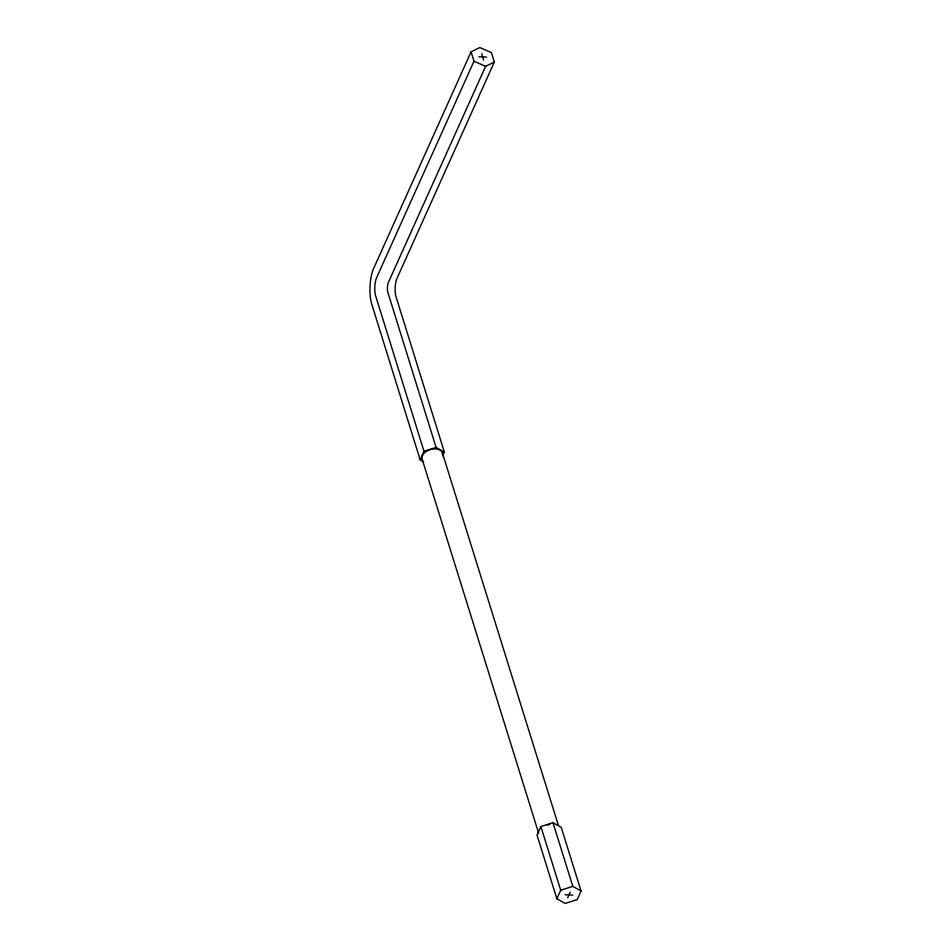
<?xml version="1.0" encoding="UTF-8"?>
<svg xmlns="http://www.w3.org/2000/svg" width="951" height="951" viewBox="0 0 951 951"><rect width="100%" height="100%" fill="white"/><g stroke="black" fill="none" stroke-linecap="round" stroke-linejoin="round"><path stroke-width="1.43" d="M442.702 455.779L444.355 452.117L395.83 296.094A14.039 5.314 -87.7 0 1 396.71 279.023L494.342 62.029L491.417 52.65L479.78 47.55L471.066 51.841L372.958 270.013A26.783 10.14 -87.7 0 0 371.27 302.561L420.164 459.856L423.694 461.865M471.066 51.841L473.99 61.233L376.358 278.227A14.039 5.314 -87.7 0 0 375.479 295.286L424.003 451.309L420.164 459.856M494.342 62.029L485.628 66.32L388.246 282.732A7.679 2.912 -87.7 0 0 387.758 292.064L436.105 447.434L444.355 452.117M540.881 826.538L537.03 835.085L556.87 898.778L565.12 903.45L577.209 899.575L581.061 891.028L561.233 827.334L552.971 822.663L540.881 826.538L560.71 890.219L556.87 898.778M567.688 897.756L570.243 892.05M424.003 451.309L436.105 447.434M560.71 890.219L572.811 886.356L581.061 891.028M478.793 56.787L486.627 57.096M565.049 894.748L572.882 895.057M473.99 61.233L485.628 66.32M481.729 53.803L483.679 60.068M442.346 452.759L558.403 825.397M552.971 822.663L572.811 886.356M538.682 833.266L422.173 459.214A10.592 6.705 -17.3 0 1 431.481 449.252A10.592 6.705 -17.3 0 1 442.548 454.519M547.087 825.088A10.592 6.705 -17.3 0 1 549.761 824.469"/></g></svg>
